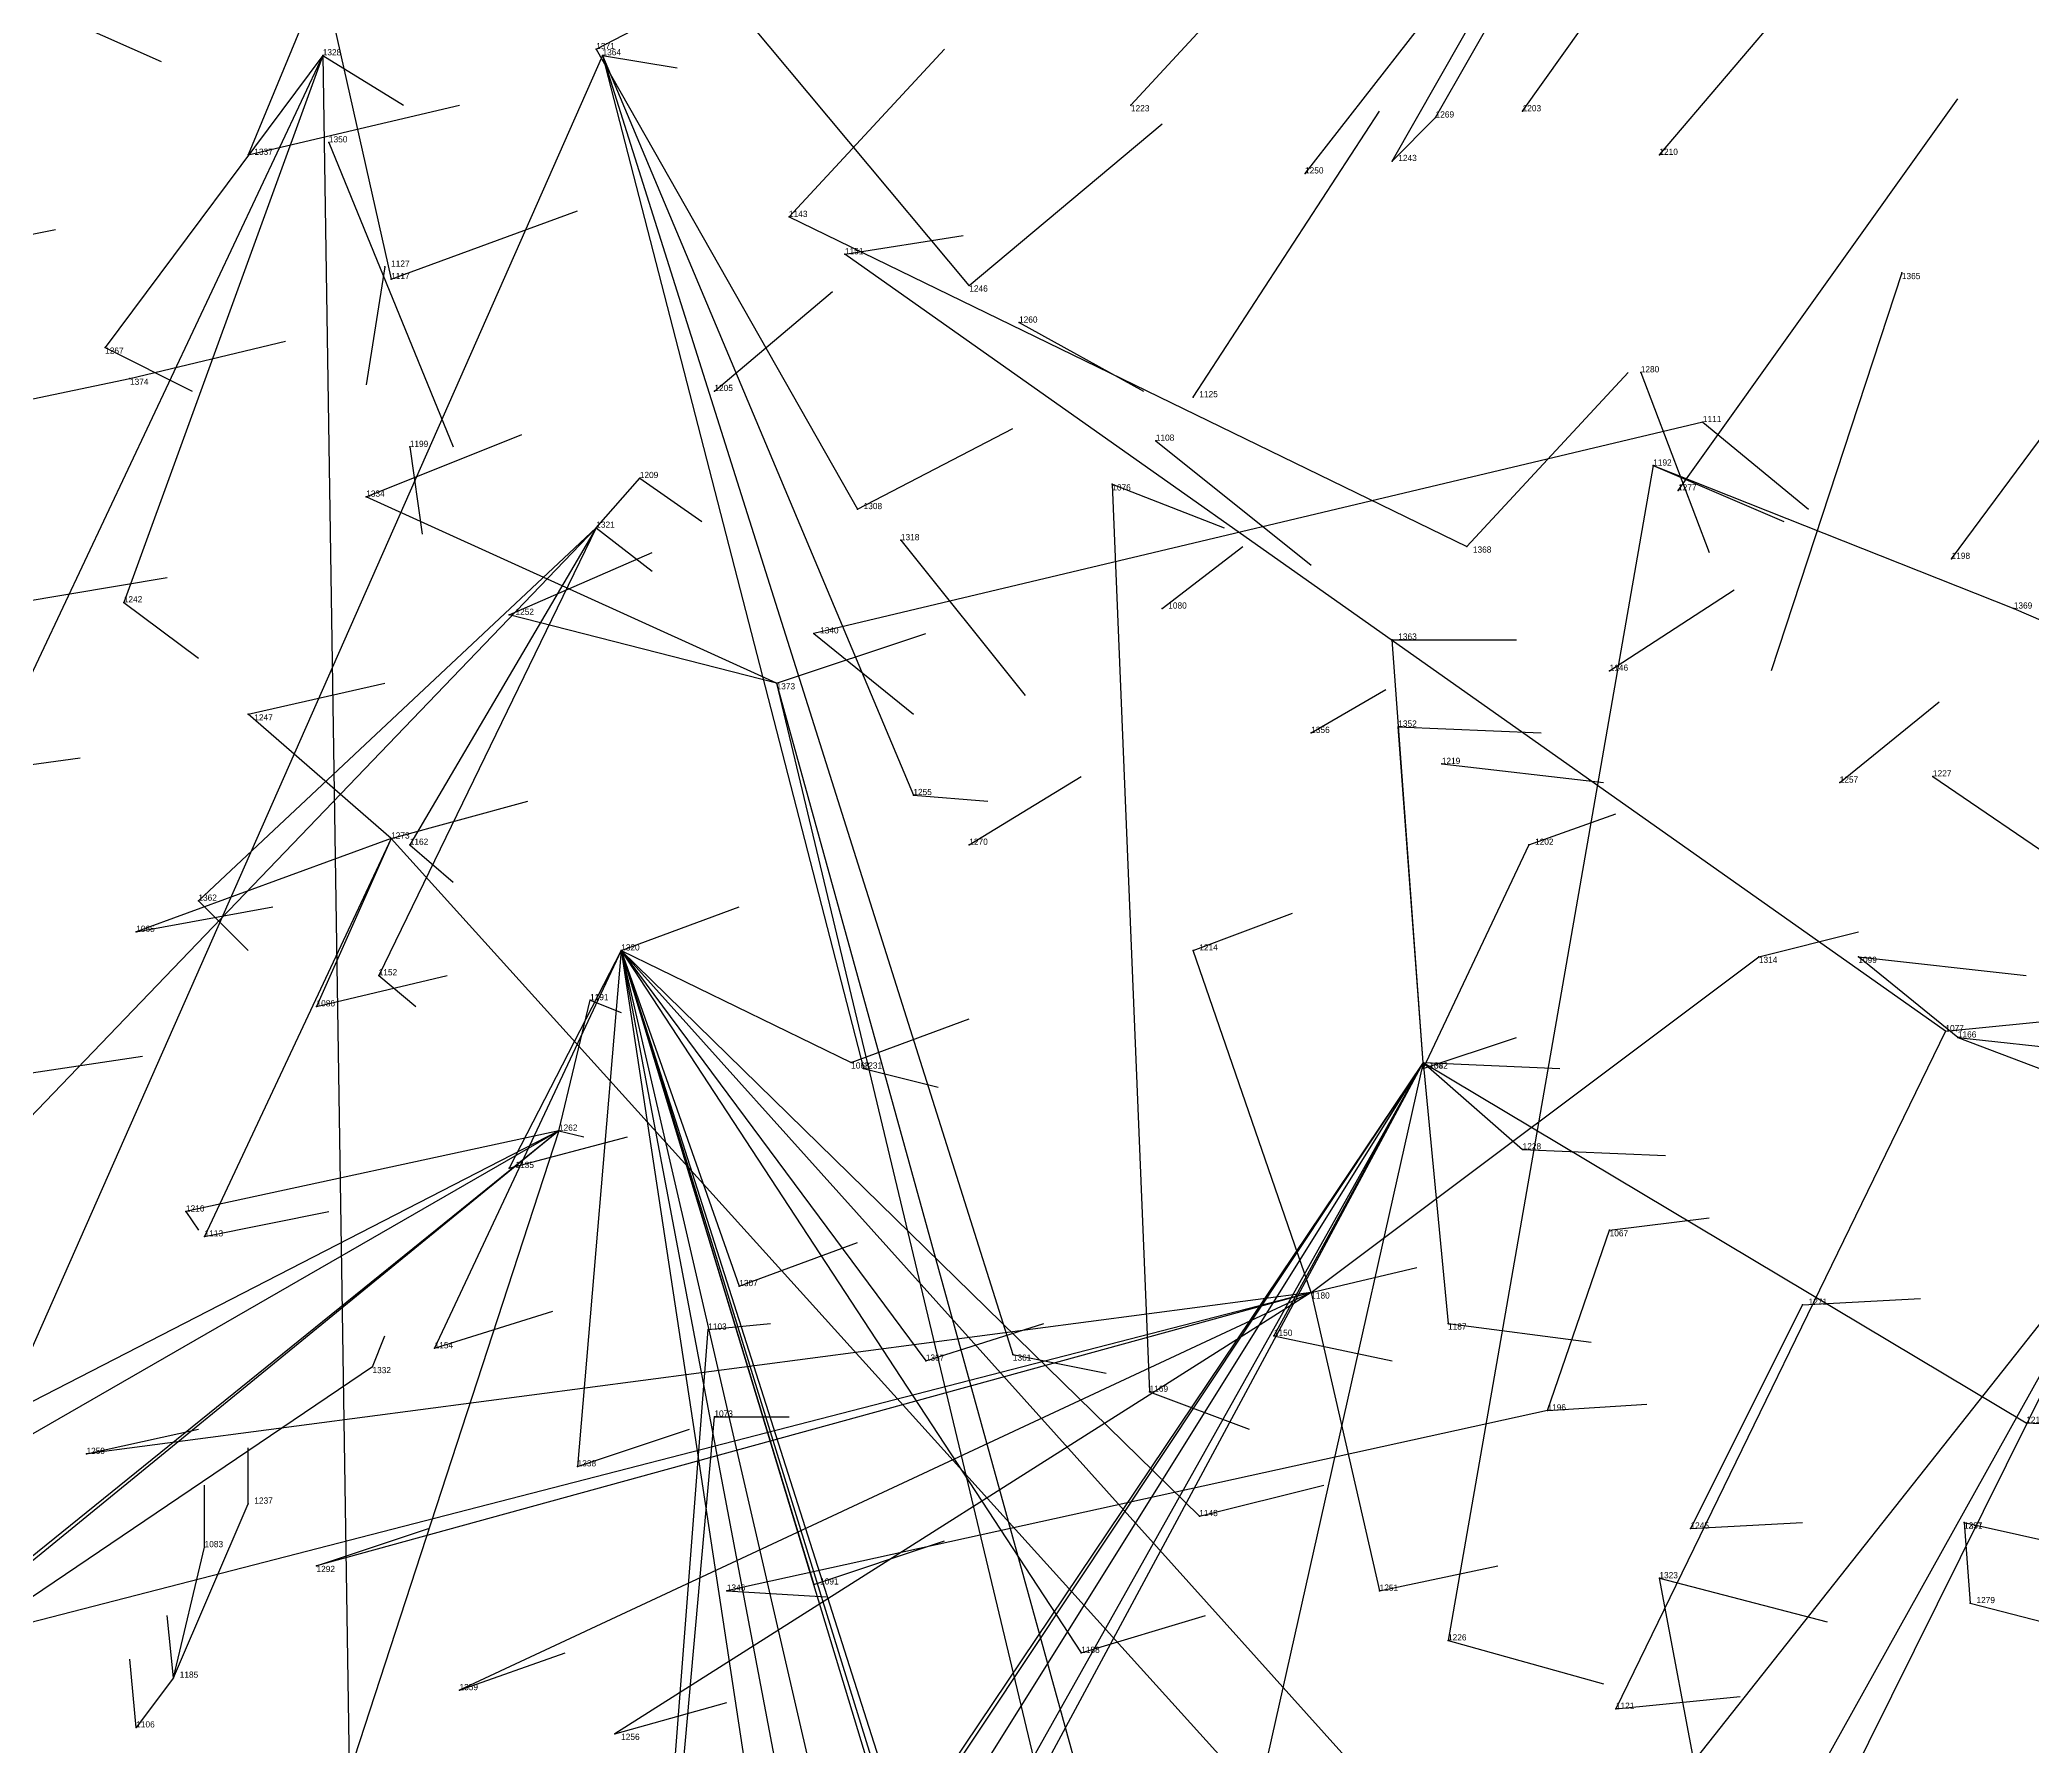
# Model space of a CAD drawing. Extents: x -747426.44 to -747424.45, y -964659.9 to -964657.28.
# Drawn here: x -747425.1135 to -747424.793, y -964657.998 to -964657.7235 of the extents above; entities that cross this region are included whole.
import ezdxf

# ---------------------------------------------------------------- set-up
doc = ezdxf.new("R2010")
doc.units = 0
for name, color, linetype in [('Facilities', 3, 'CONTINUOUS'), ('Facilities_lines', 3, 'CONTINUOUS'), ('Normals', 1, 'CONTINUOUS'), ('Source_points', 5, 'CONTINUOUS'), ('Text', 3, 'CONTINUOUS')]:
    doc.layers.add(name, color=color, linetype=linetype)

msp = doc.modelspace()

# ---------------------------------------------------------------- linework, layer by layer
at = {"layer": 'Facilities', "color": 3}
for p in [(-747425.024, -964657.725, 137.29), (-747425.068, -964657.726, 137.148), (-747425.023, -964657.726, 137.113), (-747424.938, -964657.734, 137.269), (-747424.889, -964657.736, 137.106), (-747424.875, -964657.735, 137.108), (-747425.067, -964657.74, 137.149), (-747424.853, -964657.742, 137.258), (-747424.91, -964657.745, 137.272), (-747424.993, -964657.752, 137.275), (-747425.058, -964657.76, 137.151), (-747424.964, -964657.763, 137.278), (-747424.814, -964657.761, 137.066), (-747424.956, -964657.769, 137.112), (-747424.856, -964657.777, 137.083), (-747425.005, -964657.78, 137.286), (-747424.928, -964657.781, 137.273), (-747424.846, -964657.785, 137.065), (-747425.054, -964657.789, 137.134), (-747424.934, -964657.788, 137.116), (-747424.854, -964657.792, 137.074), (-747424.941, -964657.795, 137.116), (-747424.85, -964657.796, 137.272), (-747425.024, -964657.802, 137.118), (-747424.975, -964657.804, 137.123), (-747424.806, -964657.807, 137.267), (-747424.933, -964657.815, 137.285), (-747424.995, -964657.827, 137.29), (-747424.861, -964657.825, 137.273), (-747424.909, -964657.835, 137.279), (-747424.888, -964657.84, 137.114), (-747424.824, -964657.843, 137.268), (-747424.809, -964657.842, 137.092), (-747425.057, -964657.852, 137.306), (-747424.964, -964657.853, 137.285), (-747424.874, -964657.853, 137.284), (-747425.02, -964657.87, 137.301), (-747424.807, -964657.883, 137.273), (-747424.805, -964657.884, 137.086), (-747424.891, -964657.888, 137.118), (-747425.03, -964657.899, 137.125), (-747424.909, -964657.925, 137.286), (-747424.83, -964657.927, 137.264), (-747425.06, -964657.937, 137.115), (-747424.871, -964657.944, 137.271), (-747424.804, -964657.962, 137.072), (-747425.092, -964657.987, 137.126)]:
    msp.add_point(p, dxfattribs=at)
at = {"layer": 'Facilities_lines', "color": 3}
for p, q in [((-747424.964, -964657.763, 137.278), (-747425.035, -964657.678, 137.285)), ((-747425.068, -964657.713, 137.304), (-747425.08, -964657.742, 137.306)), ((-747425.068, -964657.713, 137.304), (-747425.057, -964657.762, 137.299)), ((-747425.024, -964657.725, 137.29), (-747424.982, -964657.799, 137.279)), ((-747425.068, -964657.726, 137.148), (-747425.258, -964658.129, 137.337)), ((-747425.023, -964657.726, 137.113), (-747425.167, -964658.052, 137.34)), ((-747425.068, -964657.726, 137.148), (-747425.103, -964657.773, 137.119)), ((-747425.068, -964657.726, 137.148), (-747425.1, -964657.814, 137.132)), ((-747425.068, -964657.726, 137.148), (-747425.062, -964658.115, 137.148)), ((-747425.023, -964657.726, 137.113), (-747424.981, -964657.889, 137.119)), ((-747425.023, -964657.726, 137.113), (-747424.957, -964657.935, 137.125)), ((-747425.023, -964657.726, 137.113), (-747424.973, -964657.845, 137.136)), ((-747424.889, -964657.736, 137.106), (-747424.896, -964657.743, 137.116)), ((-747424.993, -964657.752, 137.275), (-747424.884, -964657.805, 137.279)), ((-747424.807, -964657.883, 137.273), (-747424.984, -964657.758, 137.099)), ((-747425.147, -964657.788, 137.322), (-747425.099, -964657.778, 137.316)), ((-747424.846, -964657.785, 137.065), (-747424.989, -964657.819, 137.133)), ((-747424.854, -964657.792, 137.074), (-747424.887, -964657.981, 137.085)), ((-747424.854, -964657.792, 137.074), (-747424.796, -964657.815, 137.072)), ((-747425.024, -964657.802, 137.118), (-747425.017, -964657.794, 137.118)), ((-747424.941, -964657.795, 137.116), (-747424.935, -964657.941, 137.117)), ((-747424.995, -964657.827, 137.29), (-747425.061, -964657.797, 137.301)), ((-747425.024, -964657.802, 137.118), (-747425.119, -964657.901, 137.107)), ((-747425.024, -964657.802, 137.118), (-747425.088, -964657.862, 137.117)), ((-747425.024, -964657.802, 137.118), (-747425.059, -964657.874, 137.12)), ((-747425.024, -964657.802, 137.118), (-747425.054, -964657.853, 137.119)), ((-747424.995, -964657.827, 137.29), (-747425.038, -964657.816, 137.295)), ((-747424.891, -964657.888, 137.118), (-747424.896, -964657.82, 137.112)), ((-747424.995, -964657.827, 137.29), (-747424.935, -964658.044, 137.302)), ((-747424.995, -964657.827, 137.29), (-747424.93, -964658.099, 137.297)), ((-747425.057, -964657.852, 137.306), (-747425.08, -964657.832, 137.312)), ((-747424.891, -964657.888, 137.118), (-747424.895, -964657.834, 137.113)), ((-747425.057, -964657.852, 137.306), (-747425.098, -964657.867, 137.323)), ((-747425.057, -964657.852, 137.306), (-747425.087, -964657.916, 137.318)), ((-747425.057, -964657.852, 137.306), (-747425.069, -964657.879, 137.317)), ((-747425.057, -964657.852, 137.306), (-747424.916, -964658.008, 137.291)), ((-747424.874, -964657.853, 137.284), (-747424.891, -964657.889, 137.285)), ((-747425.02, -964657.87, 137.301), (-747425.05, -964657.934, 137.313)), ((-747425.02, -964657.87, 137.301), (-747425.038, -964657.905, 137.312)), ((-747425.02, -964657.87, 137.301), (-747425.027, -964657.953, 137.306)), ((-747425.02, -964657.87, 137.301), (-747424.989, -964657.972, 137.292)), ((-747425.02, -964657.87, 137.301), (-747424.946, -964657.983, 137.287)), ((-747425.02, -964657.87, 137.301), (-747424.983, -964657.888, 137.296)), ((-747425.02, -964657.87, 137.301), (-747424.972, -964658.025, 137.307)), ((-747425.02, -964657.87, 137.301), (-747425.001, -964657.924, 137.297)), ((-747425.02, -964657.87, 137.301), (-747424.965, -964658.108, 137.314)), ((-747425.02, -964657.87, 137.301), (-747424.927, -964657.961, 137.287)), ((-747425.02, -964657.87, 137.301), (-747424.991, -964658.061, 137.318)), ((-747425.02, -964657.87, 137.301), (-747424.942, -964658.127, 137.308)), ((-747425.02, -964657.87, 137.301), (-747424.953, -964658.08, 137.303)), ((-747425.02, -964657.87, 137.301), (-747424.879, -964658.027, 137.286)), ((-747425.02, -964657.87, 137.301), (-747424.994, -964658.007, 137.304)), ((-747425.02, -964657.87, 137.301), (-747424.971, -964657.936, 137.291)), ((-747424.909, -964657.925, 137.286), (-747424.928, -964657.87, 137.29)), ((-747424.909, -964657.925, 137.286), (-747424.837, -964657.871, 137.279)), ((-747424.805, -964657.884, 137.086), (-747424.821, -964657.871, 137.093)), ((-747425.03, -964657.899, 137.125), (-747425.025, -964657.878, 137.124)), ((-747424.807, -964657.883, 137.273), (-747424.86, -964657.992, 137.266)), ((-747424.805, -964657.884, 137.086), (-747424.776, -964657.895, 137.089)), ((-747424.891, -964657.888, 137.118), (-747425.028, -964658.092, 137.14)), ((-747424.891, -964657.888, 137.118), (-747425.022, -964658.085, 137.14)), ((-747424.891, -964657.888, 137.118), (-747424.996, -964658.056, 137.13)), ((-747424.891, -964657.888, 137.118), (-747424.969, -964658.027, 137.111)), ((-747424.891, -964657.888, 137.118), (-747424.962, -964658.02, 137.111)), ((-747424.891, -964657.888, 137.118), (-747424.954, -964658.169, 137.319)), ((-747424.891, -964657.888, 137.118), (-747424.915, -964657.932, 137.119)), ((-747424.891, -964657.888, 137.118), (-747424.887, -964657.93, 137.111)), ((-747424.891, -964657.888, 137.118), (-747424.794, -964657.946, 137.259)), ((-747424.891, -964657.888, 137.118), (-747424.875, -964657.902, 137.11)), ((-747425.03, -964657.899, 137.125), (-747425.276, -964658.1, 137.117)), ((-747425.03, -964657.899, 137.125), (-747425.27, -964658.093, 137.117)), ((-747425.03, -964657.899, 137.125), (-747425.228, -964658.013, 137.115)), ((-747425.03, -964657.899, 137.125), (-747425.209, -964657.991, 137.115)), ((-747425.03, -964657.899, 137.125), (-747425.092, -964658.089, 137.153)), ((-747425.03, -964657.899, 137.125), (-747425.09, -964657.912, 137.111)), ((-747424.776, -964657.91, 137.258), (-747424.897, -964658.063, 137.287)), ((-747424.776, -964657.91, 137.258), (-747424.868, -964658.075, 137.281)), ((-747424.776, -964657.91, 137.258), (-747424.843, -964658.045, 137.281)), ((-747424.871, -964657.944, 137.271), (-747424.861, -964657.915, 137.28)), ((-747424.909, -964657.925, 137.286), (-747425.13, -964657.982, 137.319)), ((-747424.909, -964657.925, 137.286), (-747425.106, -964657.951, 137.328)), ((-747424.909, -964657.925, 137.286), (-747425.069, -964657.969, 137.323)), ((-747424.909, -964657.925, 137.286), (-747425.046, -964657.989, 137.317)), ((-747424.909, -964657.925, 137.286), (-747425.021, -964657.996, 137.123)), ((-747424.909, -964657.925, 137.286), (-747424.898, -964657.973, 137.281)), ((-747424.83, -964657.927, 137.264), (-747424.848, -964657.963, 137.265)), ((-747425.021, -964658.125, 137.33), (-747425.006, -964657.931, 137.13)), ((-747425.06, -964657.937, 137.115), (-747425.245, -964658.062, 137.127)), ((-747425.021, -964658.125, 137.33), (-747425.005, -964657.945, 137.131)), ((-747424.871, -964657.944, 137.271), (-747425.003, -964657.973, 137.133)), ((-747425.092, -964657.987, 137.126), (-747425.08, -964657.959, 137.125)), ((-747424.804, -964657.962, 137.072), (-747424.804, -964657.962, 137.072)), ((-747424.804, -964657.962, 137.072), (-747424.803, -964657.975, 137.073)), ((-747425.092, -964657.987, 137.126), (-747425.087, -964657.966, 137.125)), ((-747424.827, -964658.109, 137.081), (-747424.853, -964657.971, 137.088)), ((-747425.092, -964657.987, 137.126), (-747425.098, -964657.995, 137.126))]:
    msp.add_line(p, q, dxfattribs=at)
at = {"layer": 'Normals', "color": 1}
for p, q in [((-747424.889, -964657.736, 137.106), (-747424.841, -964657.652, 137.08)), ((-747424.875, -964657.735, 137.108), (-747424.819, -964657.656, 137.085)), ((-747424.896, -964657.743, 137.116), (-747424.848, -964657.659, 137.09)), ((-747424.938, -964657.734, 137.269), (-747424.877, -964657.668, 137.312)), ((-747424.853, -964657.742, 137.258), (-747424.79, -964657.668, 137.282)), ((-747424.91, -964657.745, 137.272), (-747424.857, -964657.677, 137.323)), ((-747425.132, -964657.71, 137.151), (-747425.094, -964657.727, 137.242)), ((-747425.024, -964657.725, 137.29), (-747424.999, -964657.712, 137.386)), ((-747424.993, -964657.752, 137.275), (-747424.968, -964657.725, 137.368)), ((-747425.068, -964657.726, 137.148), (-747425.055, -964657.734, 137.247)), ((-747425.023, -964657.726, 137.113), (-747425.011, -964657.728, 137.212)), ((-747425.08, -964657.742, 137.306), (-747425.046, -964657.734, 137.4)), ((-747424.85, -964657.796, 137.272), (-747424.805, -964657.733, 137.335)), ((-747424.806, -964657.807, 137.267), (-747424.752, -964657.734, 137.309)), ((-747424.964, -964657.763, 137.278), (-747424.933, -964657.737, 137.37)), ((-747424.928, -964657.781, 137.273), (-747424.898, -964657.735, 137.356)), ((-747425.067, -964657.74, 137.149), (-747425.047, -964657.789, 137.234)), ((-747425.136, -964657.759, 137.321), (-747425.111, -964657.754, 137.418)), ((-747425.057, -964657.762, 137.299), (-747425.027, -964657.751, 137.394)), ((-747424.984, -964657.758, 137.099), (-747424.965, -964657.755, 137.197)), ((-747425.058, -964657.76, 137.151), (-747425.061, -964657.779, 137.249)), ((-747424.814, -964657.761, 137.066), (-747424.835, -964657.825, 137.14)), ((-747425.005, -964657.78, 137.286), (-747424.986, -964657.764, 137.383)), ((-747424.956, -964657.769, 137.112), (-747424.936, -964657.78, 137.209)), ((-747425.103, -964657.773, 137.119), (-747425.089, -964657.78, 137.218)), ((-747425.099, -964657.778, 137.316), (-747425.074, -964657.772, 137.413)), ((-747424.884, -964657.805, 137.279), (-747424.858, -964657.777, 137.371)), ((-747424.856, -964657.777, 137.083), (-747424.845, -964657.806, 137.178)), ((-747424.982, -964657.799, 137.279), (-747424.957, -964657.786, 137.375)), ((-747424.846, -964657.785, 137.065), (-747424.829, -964657.799, 137.163)), ((-747425.061, -964657.797, 137.301), (-747425.036, -964657.787, 137.397)), ((-747425.054, -964657.789, 137.134), (-747425.052, -964657.803, 137.233)), ((-747424.934, -964657.788, 137.116), (-747424.909, -964657.808, 137.211)), ((-747424.854, -964657.792, 137.074), (-747424.833, -964657.801, 137.171)), ((-747425.017, -964657.794, 137.118), (-747425.007, -964657.801, 137.217)), ((-747424.941, -964657.795, 137.116), (-747424.923, -964657.802, 137.214)), ((-747425.024, -964657.802, 137.118), (-747425.015, -964657.809, 137.217)), ((-747424.975, -964657.804, 137.123), (-747424.955, -964657.829, 137.218)), ((-747424.933, -964657.815, 137.285), (-747424.92, -964657.805, 137.384)), ((-747425.038, -964657.816, 137.295), (-747425.015, -964657.806, 137.392)), ((-747425.117, -964657.814, 137.317), (-747425.093, -964657.81, 137.414)), ((-747425.1, -964657.814, 137.132), (-747425.088, -964657.823, 137.231)), ((-747424.861, -964657.825, 137.273), (-747424.841, -964657.812, 137.37)), ((-747424.796, -964657.815, 137.072), (-747424.775, -964657.824, 137.169)), ((-747424.995, -964657.827, 137.29), (-747424.971, -964657.819, 137.387)), ((-747424.989, -964657.819, 137.133), (-747424.973, -964657.832, 137.231)), ((-747424.896, -964657.82, 137.112), (-747424.876, -964657.82, 137.21)), ((-747425.08, -964657.832, 137.312), (-747425.058, -964657.827, 137.409)), ((-747424.909, -964657.835, 137.279), (-747424.897, -964657.828, 137.378)), ((-747424.824, -964657.843, 137.268), (-747424.808, -964657.83, 137.366)), ((-747424.895, -964657.834, 137.113), (-747424.872, -964657.835, 137.21)), ((-747425.129, -964657.842, 137.328), (-747425.107, -964657.839, 137.426)), ((-747424.888, -964657.84, 137.114), (-747424.862, -964657.843, 137.211)), ((-747424.964, -964657.853, 137.285), (-747424.946, -964657.842, 137.383)), ((-747424.809, -964657.842, 137.092), (-747424.787, -964657.857, 137.188)), ((-747425.057, -964657.852, 137.306), (-747425.035, -964657.846, 137.403)), ((-747424.973, -964657.845, 137.136), (-747424.961, -964657.846, 137.235)), ((-747424.874, -964657.853, 137.284), (-747424.86, -964657.848, 137.383)), ((-747425.054, -964657.853, 137.119), (-747425.047, -964657.859, 137.219)), ((-747425.098, -964657.867, 137.323), (-747425.076, -964657.863, 137.42)), ((-747425.088, -964657.862, 137.117), (-747425.08, -964657.87, 137.216)), ((-747425.02, -964657.87, 137.301), (-747425.001, -964657.863, 137.399)), ((-747424.928, -964657.87, 137.29), (-747424.912, -964657.864, 137.389)), ((-747424.837, -964657.871, 137.279), (-747424.821, -964657.867, 137.378)), ((-747424.821, -964657.871, 137.093), (-747424.794, -964657.874, 137.189)), ((-747425.069, -964657.879, 137.317), (-747425.048, -964657.874, 137.415)), ((-747425.059, -964657.874, 137.12), (-747425.053, -964657.879, 137.22)), ((-747425.025, -964657.878, 137.124), (-747425.02, -964657.88, 137.224)), ((-747424.983, -964657.888, 137.296), (-747424.964, -964657.881, 137.394)), ((-747424.807, -964657.883, 137.273), (-747424.787, -964657.881, 137.371)), ((-747424.891, -964657.889, 137.285), (-747424.876, -964657.884, 137.384)), ((-747424.805, -964657.884, 137.086), (-747424.777, -964657.887, 137.182)), ((-747425.117, -964657.89, 137.323), (-747425.097, -964657.887, 137.421)), ((-747424.891, -964657.888, 137.118), (-747424.869, -964657.889, 137.215)), ((-747424.981, -964657.889, 137.119), (-747424.969, -964657.892, 137.218)), ((-747425.038, -964657.905, 137.312), (-747425.019, -964657.9, 137.41)), ((-747425.03, -964657.899, 137.125), (-747425.026, -964657.9, 137.225)), ((-747424.875, -964657.902, 137.11), (-747424.852, -964657.903, 137.207)), ((-747425.09, -964657.912, 137.111), (-747425.088, -964657.915, 137.211)), ((-747425.087, -964657.916, 137.318), (-747425.067, -964657.912, 137.416)), ((-747424.861, -964657.915, 137.28), (-747424.845, -964657.913, 137.379)), ((-747425.001, -964657.924, 137.297), (-747424.982, -964657.917, 137.395)), ((-747424.909, -964657.925, 137.286), (-747424.892, -964657.921, 137.384)), ((-747424.83, -964657.927, 137.264), (-747424.811, -964657.926, 137.362)), ((-747425.05, -964657.934, 137.313), (-747425.031, -964657.928, 137.411)), ((-747425.006, -964657.931, 137.13), (-747424.996, -964657.93, 137.23)), ((-747424.971, -964657.936, 137.291), (-747424.952, -964657.93, 137.389)), ((-747424.887, -964657.93, 137.111), (-747424.864, -964657.933, 137.208)), ((-747425.06, -964657.937, 137.115), (-747425.058, -964657.932, 137.215)), ((-747424.915, -964657.932, 137.119), (-747424.896, -964657.936, 137.217)), ((-747424.957, -964657.935, 137.125), (-747424.942, -964657.938, 137.224)), ((-747424.935, -964657.941, 137.117), (-747424.919, -964657.947, 137.215)), ((-747424.871, -964657.944, 137.271), (-747424.855, -964657.943, 137.37)), ((-747425.005, -964657.945, 137.131), (-747424.993, -964657.945, 137.23)), ((-747424.794, -964657.946, 137.259), (-747424.772, -964657.947, 137.357)), ((-747425.106, -964657.951, 137.328), (-747425.088, -964657.947, 137.426)), ((-747425.027, -964657.953, 137.306), (-747425.009, -964657.947, 137.404)), ((-747425.08, -964657.959, 137.125), (-747425.08, -964657.95, 137.225)), ((-747425.087, -964657.966, 137.125), (-747425.087, -964657.956, 137.225)), ((-747424.927, -964657.961, 137.287), (-747424.907, -964657.956, 137.385)), ((-747424.848, -964657.963, 137.265), (-747424.83, -964657.962, 137.363)), ((-747424.804, -964657.962, 137.072), (-747424.773, -964657.969, 137.167)), ((-747424.804, -964657.962, 137.072), (-747424.773, -964657.969, 137.167)), ((-747425.069, -964657.969, 137.323), (-747425.051, -964657.963, 137.421)), ((-747424.989, -964657.972, 137.292), (-747424.968, -964657.965, 137.39)), ((-747424.898, -964657.973, 137.281), (-747424.879, -964657.969, 137.379)), ((-747424.853, -964657.971, 137.088), (-747424.826, -964657.978, 137.184)), ((-747425.003, -964657.973, 137.133), (-747424.987, -964657.974, 137.232)), ((-747424.803, -964657.975, 137.073), (-747424.772, -964657.983, 137.168)), ((-747425.092, -964657.987, 137.126), (-747425.093, -964657.977, 137.225)), ((-747424.946, -964657.983, 137.287), (-747424.926, -964657.977, 137.385)), ((-747424.887, -964657.981, 137.085), (-747424.862, -964657.988, 137.182)), ((-747425.098, -964657.995, 137.126), (-747425.099, -964657.984, 137.225)), ((-747425.046, -964657.989, 137.317), (-747425.029, -964657.983, 137.415)), ((-747425.021, -964657.996, 137.123), (-747425.003, -964657.991, 137.221)), ((-747424.86, -964657.992, 137.266), (-747424.84, -964657.99, 137.364))]:
    msp.add_line(p, q, dxfattribs=at)
at = {"layer": 'Source_points', "color": 5}
for p in [(-747425.08, -964657.742, 137.306), (-747424.896, -964657.743, 137.116), (-747424.984, -964657.758, 137.099), (-747425.057, -964657.762, 137.299), (-747425.103, -964657.773, 137.119), (-747425.099, -964657.778, 137.316), (-747425.017, -964657.794, 137.118), (-747425.061, -964657.797, 137.301), (-747424.982, -964657.799, 137.279), (-747424.884, -964657.805, 137.279), (-747425.1, -964657.814, 137.132), (-747425.038, -964657.816, 137.295), (-747424.796, -964657.815, 137.072), (-747424.989, -964657.819, 137.133), (-747424.896, -964657.82, 137.112), (-747425.08, -964657.832, 137.312), (-747424.895, -964657.834, 137.113), (-747424.973, -964657.845, 137.136), (-747425.054, -964657.853, 137.119), (-747425.088, -964657.862, 137.117), (-747425.098, -964657.867, 137.323), (-747424.928, -964657.87, 137.29), (-747424.837, -964657.871, 137.279), (-747424.821, -964657.871, 137.093), (-747425.059, -964657.874, 137.12), (-747425.069, -964657.879, 137.317), (-747425.025, -964657.878, 137.124), (-747424.983, -964657.888, 137.296), (-747424.981, -964657.889, 137.119), (-747424.891, -964657.889, 137.285), (-747424.875, -964657.902, 137.11), (-747425.038, -964657.905, 137.312), (-747425.09, -964657.912, 137.111), (-747425.087, -964657.916, 137.318), (-747424.861, -964657.915, 137.28), (-747425.001, -964657.924, 137.297), (-747424.887, -964657.93, 137.111), (-747425.006, -964657.931, 137.13), (-747424.915, -964657.932, 137.119), (-747425.05, -964657.934, 137.313), (-747424.971, -964657.936, 137.291), (-747424.957, -964657.935, 137.125), (-747424.935, -964657.941, 137.117), (-747425.005, -964657.945, 137.131), (-747424.794, -964657.946, 137.259), (-747425.106, -964657.951, 137.328), (-747425.027, -964657.953, 137.306), (-747425.08, -964657.959, 137.125), (-747424.927, -964657.961, 137.287), (-747424.804, -964657.962, 137.072), (-747424.848, -964657.963, 137.265), (-747425.087, -964657.966, 137.125), (-747425.069, -964657.969, 137.323), (-747424.989, -964657.972, 137.292), (-747424.853, -964657.971, 137.088), (-747425.003, -964657.973, 137.133), (-747424.898, -964657.973, 137.281), (-747424.803, -964657.975, 137.073), (-747424.887, -964657.981, 137.085), (-747424.946, -964657.983, 137.287), (-747425.046, -964657.989, 137.317), (-747424.86, -964657.992, 137.266), (-747425.098, -964657.995, 137.126), (-747425.021, -964657.996, 137.123)]:
    msp.add_point(p, dxfattribs=at)

# ---------------------------------------------------------------- texts
at = {"layer": 'Text', "color": 3}
for s, p in [('1328', (-747425.068, -964657.726, 137.148)), ('1371', (-747425.024, -964657.725, 137.29)), ('1364', (-747425.023, -964657.726, 137.113)), ('1223', (-747424.938, -964657.735, 137.269)), ('1203', (-747424.875, -964657.735, 137.108)), ('1269', (-747424.889, -964657.736, 137.106)), ('1337', (-747425.079, -964657.742, 137.306)), ('1350', (-747425.067, -964657.74, 137.149)), ('1210', (-747424.853, -964657.742, 137.258)), ('1250', (-747424.91, -964657.745, 137.272)), ('1243', (-747424.895, -964657.743, 137.116)), ('1143', (-747424.993, -964657.752, 137.275)), ('1151', (-747424.984, -964657.758, 137.099)), ('1127', (-747425.057, -964657.76, 137.151)), ('1117', (-747425.057, -964657.762, 137.299)), ('1246', (-747424.964, -964657.764, 137.278)), ('1365', (-747424.814, -964657.762, 137.066)), ('1260', (-747424.956, -964657.769, 137.112)), ('1267', (-747425.103, -964657.774, 137.119)), ('1280', (-747424.856, -964657.777, 137.083)), ('1374', (-747425.099, -964657.779, 137.316)), ('1205', (-747425.005, -964657.78, 137.286)), ('1125', (-747424.927, -964657.781, 137.273)), ('1111', (-747424.846, -964657.785, 137.065)), ('1199', (-747425.054, -964657.789, 137.134)), ('1108', (-747424.934, -964657.788, 137.116)), ('1192', (-747424.854, -964657.792, 137.074)), ('1209', (-747425.017, -964657.794, 137.118)), ('1076', (-747424.941, -964657.796, 137.116)), ('1277', (-747424.85, -964657.796, 137.272)), ('1334', (-747425.061, -964657.797, 137.301)), ('1308', (-747424.981, -964657.799, 137.279)), ('1321', (-747425.024, -964657.802, 137.118)), ('1318', (-747424.975, -964657.804, 137.123)), ('1368', (-747424.883, -964657.806, 137.279)), ('1198', (-747424.806, -964657.807, 137.267)), ('1242', (-747425.1, -964657.814, 137.132)), ('1080', (-747424.932, -964657.815, 137.285)), ('1369', (-747424.796, -964657.815, 137.072)), ('1252', (-747425.037, -964657.816, 137.295)), ('1340', (-747424.988, -964657.819, 137.133)), ('1363', (-747424.895, -964657.82, 137.112)), ('1146', (-747424.861, -964657.825, 137.273)), ('1373', (-747424.995, -964657.828, 137.29)), ('1247', (-747425.079, -964657.833, 137.312)), ('1356', (-747424.909, -964657.835, 137.279)), ('1352', (-747424.895, -964657.834, 137.113)), ('1219', (-747424.888, -964657.84, 137.114)), ('1257', (-747424.824, -964657.843, 137.268)), ('1227', (-747424.809, -964657.842, 137.092)), ('1255', (-747424.973, -964657.845, 137.136)), ('1273', (-747425.057, -964657.852, 137.306)), ('1162', (-747425.054, -964657.853, 137.119)), ('1270', (-747424.964, -964657.853, 137.285)), ('1202', (-747424.873, -964657.853, 137.284)), ('1362', (-747425.088, -964657.862, 137.117)), ('1065', (-747425.098, -964657.867, 137.323)), ('1320', (-747425.02, -964657.87, 137.301)), ('1214', (-747424.927, -964657.87, 137.29)), ('1314', (-747424.837, -964657.872, 137.279)), ('1099', (-747424.821, -964657.872, 137.093)), ('1152', (-747425.059, -964657.874, 137.12)), ('1086', (-747425.069, -964657.879, 137.317)), ('1191', (-747425.025, -964657.878, 137.124)), ('1077', (-747424.807, -964657.883, 137.273)), ('1166', (-747424.805, -964657.884, 137.086)), ('1068', (-747424.983, -964657.889, 137.296)), ('1231', (-747424.981, -964657.889, 137.119)), ('1342', (-747424.89, -964657.889, 137.118)), ('1082', (-747424.89, -964657.889, 137.285)), ('1262', (-747425.03, -964657.899, 137.125)), ('1228', (-747424.875, -964657.902, 137.11)), ('1135', (-747425.037, -964657.905, 137.312)), ('1216', (-747425.09, -964657.912, 137.111)), ('1113', (-747425.087, -964657.916, 137.318)), ('1067', (-747424.861, -964657.916, 137.28)), ('1307', (-747425.001, -964657.924, 137.297)), ('1180', (-747424.909, -964657.926, 137.286)), ('1271', (-747424.829, -964657.927, 137.264)), ('1103', (-747425.006, -964657.931, 137.13)), ('1187', (-747424.887, -964657.931, 137.111)), ('1154', (-747425.05, -964657.934, 137.313)), ('1150', (-747424.915, -964657.932, 137.119)), ('1367', (-747424.971, -964657.936, 137.291)), ('1361', (-747424.957, -964657.936, 137.125)), ('1332', (-747425.06, -964657.938, 137.115)), ('1169', (-747424.935, -964657.941, 137.117)), ('1196', (-747424.871, -964657.944, 137.271)), ('1073', (-747425.005, -964657.945, 137.131)), ('1212', (-747424.794, -964657.946, 137.259)), ('1259', (-747425.106, -964657.951, 137.328)), ('1338', (-747425.027, -964657.953, 137.306)), ('1237', (-747425.079, -964657.959, 137.125)), ('1148', (-747424.927, -964657.961, 137.287)), ('1245', (-747424.848, -964657.963, 137.265)), ('1331', (-747424.804, -964657.963, 137.072)), ('1297', (-747424.804, -964657.963, 137.072)), ('1083', (-747425.087, -964657.966, 137.125)), ('1292', (-747425.069, -964657.97, 137.323)), ('1346', (-747425.003, -964657.973, 137.133)), ('1091', (-747424.988, -964657.972, 137.292)), ('1251', (-747424.898, -964657.973, 137.281)), ('1323', (-747424.853, -964657.971, 137.088)), ('1279', (-747424.802, -964657.975, 137.073)), ('1226', (-747424.887, -964657.981, 137.085)), ('1188', (-747424.946, -964657.983, 137.287)), ('1185', (-747425.091, -964657.987, 137.126)), ('1359', (-747425.046, -964657.989, 137.317)), ('1121', (-747424.86, -964657.992, 137.266)), ('1106', (-747425.098, -964657.995, 137.126)), ('1256', (-747425.02, -964657.997, 137.123))]:
    msp.add_text(s, height=0.001, dxfattribs=at).set_placement(p)

doc.saveas('drawing.dxf')
